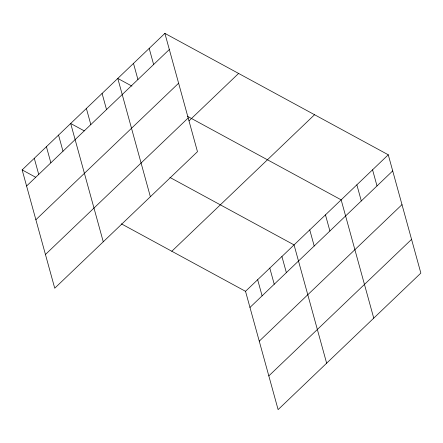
<?xml version="1.0" encoding="UTF-8"?>
<svg xmlns="http://www.w3.org/2000/svg" width="443" height="443" viewBox="0 0 443 443"><rect width="100%" height="100%" fill="white"/><g stroke="black" fill="none" stroke-linecap="round" stroke-linejoin="round"><path stroke-width="0.66" d="M164.89 33.38L197.473 151.678L54.733 288.21L22.15 169.907L164.89 33.38L388.267 154.79L420.85 273.093L278.11 409.62L245.527 291.322L121.382 223.842M26.591 186.027L169.326 49.5M35.877 219.75L178.618 83.218M45.446 254.487L188.186 117.96M189.045 120.845L238.6 73.444M171.812 251.253L314.552 114.726M245.527 291.322L388.267 154.79M249.968 307.442L392.703 170.909M259.255 341.16L401.995 204.633M268.823 375.902L411.564 239.37M131.936 86.125L117.783 78.433L150.371 196.731M187.372 116.254L341.16 199.848L373.748 318.146M84.242 130.862L70.681 123.486L103.263 241.789M169.913 177.427L294.058 244.901L326.641 363.199M22.15 169.907L35.711 177.283M372.563 169.807L377.004 185.927M356.864 184.831L361.305 200.95M325.461 214.866L329.902 230.986M309.757 229.884L314.198 246.003M281.925 256.508L286.366 272.628M269.793 268.109L274.234 284.229M257.66 279.716L262.101 295.835M149.186 48.398L153.627 64.517M133.487 63.415L137.928 79.535M102.084 93.451L106.525 109.571M86.379 108.469L90.821 124.588M58.548 135.093L62.989 151.213M46.415 146.699L50.856 162.819M34.283 158.306L38.724 174.426"/></g></svg>
